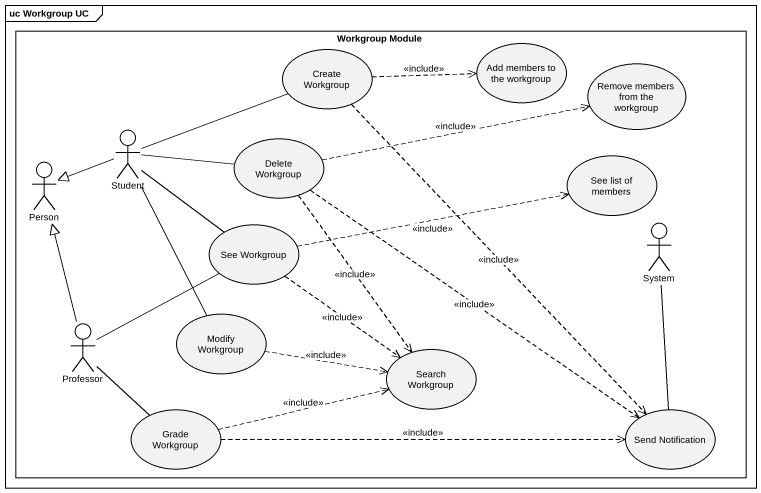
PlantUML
@startuml
mainframe uc Workgroup UC
rectangle "Workgroup Module" as Workgroup_Module {
  usecase "Create Workgroup" as Create_Workgroup
  usecase "Add members to the workgroup" as Add_members_to_the_workgroup
  usecase "Remove members from the workgroup" as Remove_members_from_the
  actor Student
  usecase "Delete Workgroup" as Delete_Workgroup
  actor "Person" as Person_
  usecase "See list of members" as See_list_of_members
  usecase "See Workgroup" as See_Workgroup
  actor System
  actor Professor
  usecase "Modify Workgroup" as Modify_Workgroup
  usecase "Search Workgroup" as Search_Workgroup
  usecase "Grade Workgroup" as Grade_Workgroup
  usecase "Send Notification" as Send_Notification
}
Create_Workgroup .right.> Add_members_to_the_workgroup : <<include>>
Create_Workgroup ..> Send_Notification : <<include>>
Student -right- Create_Workgroup
Student -right- Delete_Workgroup
Student -left-|> Person_
Student -- See_Workgroup
Student -- Modify_Workgroup
Delete_Workgroup .right.> Remove_members_from_the : <<include>>
Delete_Workgroup ..> Search_Workgroup : <<include>>
Delete_Workgroup ..> Send_Notification : <<include>>
See_Workgroup .right.> See_list_of_members : <<include>>
See_Workgroup ..> Search_Workgroup : <<include>>
System -- Send_Notification
Professor -up-|> Person_
Professor -up- See_Workgroup
Professor -- Grade_Workgroup
Modify_Workgroup .right.> Search_Workgroup : <<include>>
Grade_Workgroup .right.> Search_Workgroup : <<include>>
Grade_Workgroup .right.> Send_Notification : <<include>>
@enduml
